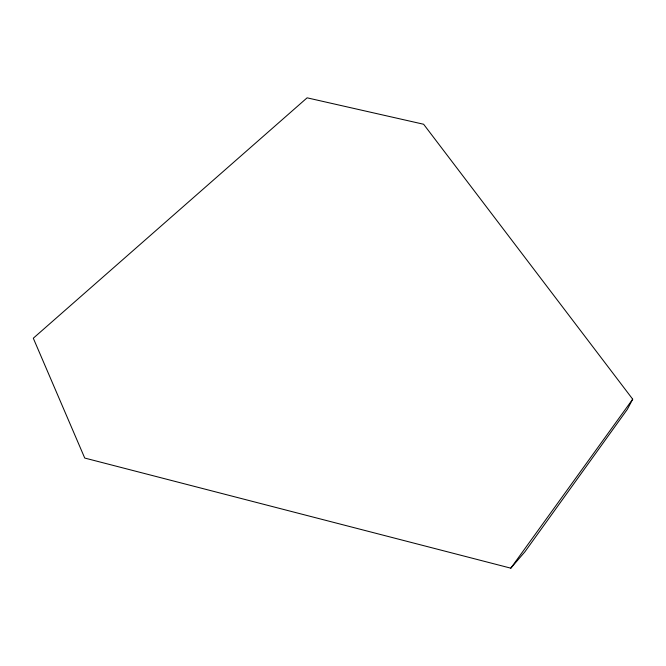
<?xml version="1.0" encoding="UTF-8"?>
<svg xmlns="http://www.w3.org/2000/svg" width="666" height="666" viewBox="0 0 666 666"><rect width="100%" height="100%" fill="white"/><g stroke="black" fill="none" stroke-linecap="round" stroke-linejoin="round"><path stroke-width="1" d="M632.7 399.192L627.347 409.34L524.933 551.764L510.814 568.173L84.732 458.05L33.3 338.22L307.109 97.827L423.626 124.251L632.7 399.192L510.814 568.173"/></g></svg>
